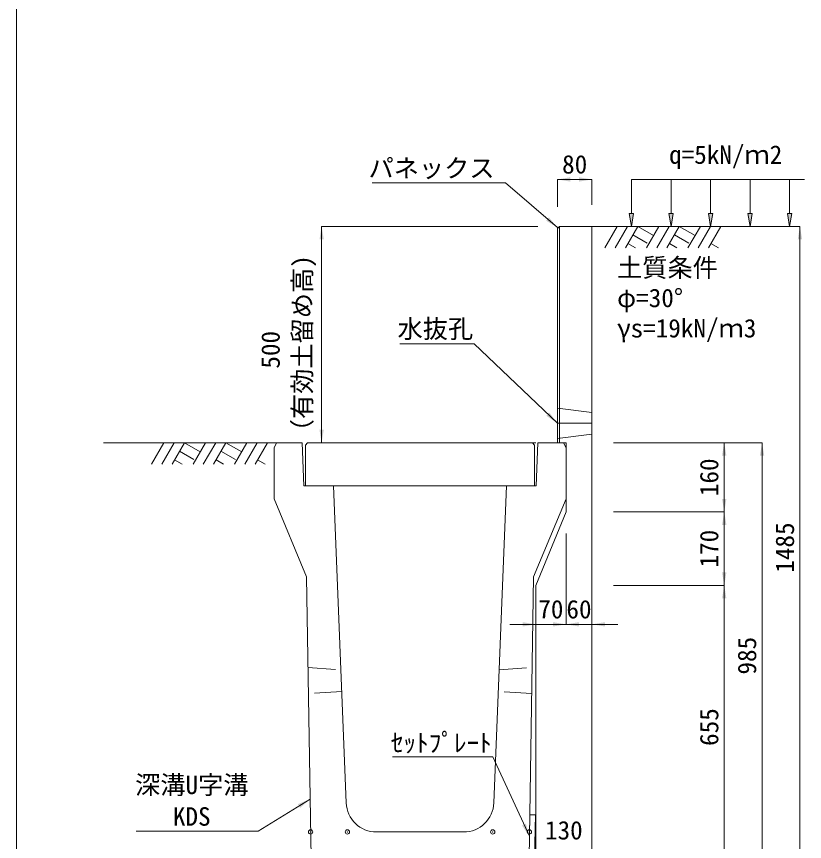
# Model space of a CAD drawing. Units: millimetres at full size. Extents: x 172874 to 217143, y 854931 to 903297.
# Drawn here: x 178874 to 180696, y 863594 to 865502 of the extents above; entities that cross this region are included whole.
import ezdxf
from ezdxf.enums import TextEntityAlignment as Align

# ---------------------------------------------------------------- set-up
doc = ezdxf.new("R2010")
doc.units = ezdxf.units.MM
doc.header["$LTSCALE"] = 20
doc.header["$PDMODE"] = 32
doc.header["$PDSIZE"] = 10
for name, pattern in [('DASHED', [7.5, 6, -1.5]), ('USER1', [28.575, 19.05, -3.175, 3.175, -3.175]), ('USER2', [4.7625, 3.175, -1.5875])]:
    doc.linetypes.add(name, pattern=pattern)
for name, color, linetype, lineweight in [('0_2', 7, 'Continuous', 20), ('セットプレート', 3, 'Continuous', 13), ('パネックスKDS', 2, 'Continuous', 13), ('図枠', 5, 'Continuous', 13), ('寸法線', 7, 'Continuous', 13), ('引出線', 4, 'Continuous', 13), ('本体', 2, 'Continuous', 13), ('補助線', 8, 'Continuous', 13), ('ﾊｯﾁﾝｸﾞ', 7, 'Continuous', 5)]:
    doc.layers.add(name, color=color, linetype=linetype, lineweight=lineweight)
doc.layers.add('文字', color=7, linetype='Continuous')
doc.styles.add('ＭＳ ゴシック', font='')
doc.styles.get('ＭＳ ゴシック').set_extended_font_data('MS Gothic')

# ---------------------------------------------------------------- blocks, each defined once
blk = doc.blocks.new('filled_arrow')
at = {"color": 0, "linetype": 'Continuous', "lineweight": -2}
blk.add_solid([(7.5, 1.25), (0, 0), (7.5, -1.25)], dxfattribs=at)

msp = doc.modelspace()

# ---------------------------------------------------------------- hatches: boundary and pattern name
at = {"layer": '寸法線'}
for points in [[(180301.11, 865046.42), (180296.11, 865016.42), (180291.11, 865046.42)], [(180392.53, 865046.42), (180387.53, 865016.42), (180382.53, 865046.42)], [(180483.94, 865046.42), (180478.94, 865016.42), (180473.94, 865046.42)], [(180575.35, 865046.42), (180570.35, 865016.42), (180565.35, 865046.42)], [(180666.77, 865046.42), (180661.77, 865016.42), (180656.77, 865046.42)], [(180666.77, 865046.42), (180661.77, 865016.42), (180656.77, 865046.42)]]:
    msp.add_hatch(color=256, dxfattribs=at).paths.add_polyline_path(points)

# ---------------------------------------------------------------- linework, layer by layer
at = {"layer": '0_2'}
for p, q in [((180204.7, 865016.42), (180604.7, 865016.42)), ((179475.7, 864516.42), (179075.7, 864516.42))]:
    msp.add_line(p, q, dxfattribs=at)
at = {"layer": 'セットプレート'}
msp.add_lwpolyline([(180059.24, 863556.42), (180072.23, 863556.21), (180073.84, 863656.2), (180060.85, 863656.4)], close=True, dxfattribs=at)
at = {"layer": 'パネックスKDS'}
for p, q in [((180124.7, 865011.42), (180129.7, 865016.42)), ((180124.7, 864516.42), (180124.7, 865011.42)), ((180129.7, 865016.42), (180204.7, 865016.42)), ((180204.7, 863531.42), (180204.7, 865016.42)), ((180124.7, 864516.42), (180144.7, 864516.42)), ((180144.7, 864356.42), (180144.7, 864516.42)), ((180144.7, 864356.42), (180074.7, 864186.42)), ((180074.7, 863536.42), (180074.7, 864186.42))]:
    msp.add_line(p, q, dxfattribs=at)
at = {"layer": 'パネックスKDS', "lineweight": 5}
msp.add_line((180129.7, 864516.42), (180129.7, 865016.42), dxfattribs=at)
at = {"layer": 'パネックスKDS', "linetype": 'DASHED', "lineweight": 9}
for p, q in [((180124.7, 864596.42), (180204.7, 864586.42)), ((180124.7, 864526.42), (180204.7, 864536.42))]:
    msp.add_line(p, q, dxfattribs=at)
at = {"layer": '図枠'}
msp.add_line((178874.21, 874031.02), (178874.21, 854931.02), dxfattribs=at)
at = {"layer": '寸法線'}
for p, q in [((180124.7, 865124.97), (180204.7, 865124.97)), ((180124.7, 865061.42), (180124.7, 865124.97)), ((180204.7, 865066.42), (180204.7, 865124.97)), ((179579.7, 864516.42), (179579.7, 865016.42)), ((180079.7, 865016.42), (179579.7, 865016.42)), ((180254.7, 865016.42), (180685.54, 865016.42)), ((180685.54, 863531.42), (180685.54, 865016.42)), ((180074.7, 864516.42), (179579.7, 864516.42)), ((180254.7, 864516.42), (180598.04, 864516.42)), ((180254.7, 864516.42), (180510.54, 864516.42)), ((180510.54, 864516.42), (180510.54, 864356.42)), ((180598.04, 864516.42), (180598.04, 863531.42)), ((180254.7, 864356.42), (180510.54, 864356.42)), ((180254.7, 864356.42), (180510.54, 864356.42)), ((180510.54, 864356.42), (180510.54, 864186.42)), ((180144.7, 864306.42), (180144.7, 864096.42)), ((180254.7, 864186.42), (180510.54, 864186.42)), ((180254.7, 864186.42), (180510.54, 864186.42)), ((180510.54, 864186.42), (180510.54, 863531.42)), ((180074.7, 864134.69), (180074.7, 864096.42)), ((180144.7, 864136.42), (180144.7, 864096.42)), ((180204.7, 864136.42), (180204.7, 864096.42)), ((180204.7, 864096.42), (180014.7, 864096.42)), ((180084.7, 864096.42), (180264.7, 864096.42))]:
    msp.add_line(p, q, dxfattribs=at)
at = {"layer": '寸法線', "lineweight": 9}
for p, q in [((180696.11, 865124.97), (180296.11, 865124.97)), ((180296.11, 865046.42), (180296.11, 865124.97)), ((180387.53, 865046.42), (180387.53, 865124.97)), ((180478.94, 865046.42), (180478.94, 865124.97)), ((180570.35, 865046.42), (180570.35, 865124.97)), ((180661.77, 865046.42), (180661.77, 865124.97))]:
    msp.add_line(p, q, dxfattribs=at)
for points in [[(180301.11, 865046.42), (180296.11, 865016.42), (180291.11, 865046.42)], [(180392.53, 865046.42), (180387.53, 865016.42), (180382.53, 865046.42)], [(180483.94, 865046.42), (180478.94, 865016.42), (180473.94, 865046.42)], [(180575.35, 865046.42), (180570.35, 865016.42), (180565.35, 865046.42)], [(180666.77, 865046.42), (180661.77, 865016.42), (180656.77, 865046.42)], [(180666.77, 865046.42), (180661.77, 865016.42), (180656.77, 865046.42)]]:
    msp.add_lwpolyline(points, close=True, dxfattribs=at)
at = {"layer": '引出線'}
for points in [[(180124.7, 865013.92), (180004.49, 865117.38), (179696.24, 865117.38)], [(180124.7, 864561.42), (179932.24, 864744.87), (179760.5, 864744.87)], [(180060.04, 863606.41), (179975.2, 863789.87), (179743.84, 863789.87)], [(179552.98, 863692.24), (179432.77, 863617.95), (179151.25, 863617.95)]]:
    msp.add_lwpolyline(points, dxfattribs=at)
at = {"layer": '本体'}
for p, q in [((179475.7, 864516.42), (179469.7, 864504.42)), ((179469.7, 864504.42), (179469.7, 864386.42)), ((179475.7, 864516.42), (179534.7, 864516.42)), ((179534.7, 864516.42), (179538.7, 864416.42)), ((180079.7, 864516.42), (180075.7, 864416.42)), ((180079.7, 864516.42), (180138.7, 864516.42)), ((180138.7, 864516.42), (180144.7, 864504.42)), ((180144.7, 864504.42), (180144.7, 864386.42)), ((179538.7, 864416.42), (179607.2, 864416.42)), ((179607.2, 864416.42), (179636.51, 863683.62)), ((180007.2, 864416.42), (179977.89, 863683.62)), ((180007.2, 864416.42), (180075.7, 864416.42)), ((179469.7, 864386.42), (179544.7, 864206.42)), ((180144.7, 864386.42), (180069.7, 864206.42)), ((179544.7, 864206.42), (179555.17, 863556.42)), ((180069.7, 864206.42), (180059.24, 863556.42)), ((179706.46, 863616.42), (179907.95, 863616.42))]:
    msp.add_line(p, q, dxfattribs=at)
at = {"layer": '本体', "linetype": 'USER2'}
for p, q in [((179548.08, 863996.42), (179624.2, 863991.42)), ((179990.2, 863991.42), (180066.32, 863996.42)), ((179626.2, 863941.42), (179549.05, 863936.42)), ((180065.35, 863936.42), (179988.2, 863941.42))]:
    msp.add_line(p, q, dxfattribs=at)
at = {"layer": '本体', "lineweight": 20}
msp.add_lwpolyline([(179542.2, 864510.42), (179547.2, 864516.42), (180067.2, 864516.42), (180072.2, 864510.42), (180072.2, 864416.42), (179542.2, 864416.42)], close=True, dxfattribs=at)
at = {"layer": '本体'}
for centre, start, end in [((179706.46, 863686.42), 182.29061, 270), ((179907.95, 863686.42), 270, 357.70939)]:
    msp.add_arc(centre, 70, start, end, dxfattribs=at)
at = {"layer": '補助線', "linetype": 'USER1'}
msp.add_line((180124.7, 864561.42), (180204.7, 864561.42), dxfattribs=at)
at = {"layer": '補助線'}
for p in [(179554.2, 863616.42), (179639.2, 863616.42), (179975.2, 863616.42), (180060.2, 863616.42)]:
    msp.add_point(p, dxfattribs=at)
at = {"layer": 'ﾊｯﾁﾝｸﾞ', "lineweight": 9}
for p, q in [((180263.35, 865016.41), (180234.7, 864966.79)), ((180286.97, 865016.41), (180258.32, 864966.79)), ((180310.59, 865016.41), (180281.94, 864966.79)), ((180310.59, 865016.41), (180347.16, 864995.3)), ((180359.35, 865016.41), (180330.7, 864966.79)), ((180382.97, 865016.41), (180354.32, 864966.79)), ((180406.59, 865016.41), (180377.94, 864966.79)), ((180406.59, 865016.41), (180443.16, 864995.3)), ((180455.35, 865016.41), (180426.7, 864966.79)), ((180478.97, 865016.41), (180450.32, 864966.79)), ((180502.59, 865016.41), (180473.94, 864966.79)), ((180299.17, 864996.63), (180332.58, 864977.34)), ((180395.17, 864996.63), (180428.58, 864977.34)), ((180287.75, 864976.85), (180305.16, 864966.79)), ((180383.75, 864976.85), (180401.16, 864966.79)), ((180479.75, 864976.85), (180497.16, 864966.79)), ((179215.14, 864516.42), (179186.49, 864466.8)), ((179238.76, 864516.42), (179210.11, 864466.8)), ((179262.39, 864516.42), (179233.74, 864466.8)), ((179262.39, 864516.42), (179298.95, 864495.31)), ((179311.14, 864516.42), (179282.49, 864466.8)), ((179334.76, 864516.42), (179306.11, 864466.8)), ((179358.38, 864516.42), (179329.74, 864466.8)), ((179358.38, 864516.42), (179394.95, 864495.31)), ((179407.14, 864516.42), (179378.49, 864466.8)), ((179430.76, 864516.42), (179402.11, 864466.8)), ((179454.38, 864516.42), (179425.74, 864466.8)), ((179250.96, 864496.64), (179284.38, 864477.35)), ((179346.96, 864496.64), (179380.38, 864477.35)), ((179239.54, 864476.85), (179256.95, 864466.8)), ((179335.54, 864476.85), (179352.96, 864466.8)), ((179431.54, 864476.85), (179448.95, 864466.8))]:
    msp.add_line(p, q, dxfattribs=at)

# ---------------------------------------------------------------- block references
at = {"layer": '寸法線', "xscale": 4, "yscale": 4}
for p in [(180124.7, 865124.97), (180144.7, 864096.42), (180204.7, 864096.42)]:
    msp.add_blockref('filled_arrow', p, dxfattribs=at)
for p, rotation in [((180204.7, 865124.97), 180), ((179579.7, 865016.42), 270), ((180685.54, 865016.42), 270), ((179579.7, 864516.42), 90), ((180510.54, 864516.42), 270), ((180598.04, 864516.42), 270), ((180510.54, 864356.42), 90), ((180510.54, 864356.42), 270), ((180510.54, 864186.42), 90), ((180510.54, 864186.42), 270), ((180074.7, 864096.42), 180), ((180144.7, 864096.42), 180)]:
    msp.add_blockref('filled_arrow', p, dxfattribs=dict(at, rotation=rotation))
at = {"layer": '引出線', "xscale": 4, "yscale": 4}
for p, rotation in [((180124.7, 865013.92), 139.3), ((180124.7, 864561.42), 136.4), ((179552.98, 863692.24), 211.7), ((180060.04, 863606.41), 114.8)]:
    msp.add_blockref('filled_arrow', p, dxfattribs=dict(at, rotation=rotation))

# ---------------------------------------------------------------- texts
at = {"layer": '寸法線', "style": 'ＭＳ ゴシック'}
for s, p in [('80', (180164.7, 865159.97)), ('70', (180109.7, 864131.42)), ('60', (180174.7, 864131.42)), ('130', (180139.7, 863620.42))]:
    msp.add_text(s, height=42.72, dxfattribs=at).set_placement(p, align=Align.MIDDLE_CENTER)
for s, p in [('（有効土留め高)', (179568.79, 864512.78)), ('500', (179495.67, 864687.61))]:
    msp.add_text(s, height=42.72, rotation=90, dxfattribs=at).set_placement(p, align=Align.BOTTOM_LEFT)
for s, p in [('土質条件', (180262.67, 864942.43)), ('φ=30°', (180262.67, 864872.43)), ('γs=19kN/ｍ3', (180262.67, 864802.43))]:
    msp.add_text(s, height=42.72, dxfattribs=at).set_placement(p, align=Align.TOP_LEFT)
for s, p in [('160', (180475.54, 864436.42)), ('170', (180475.54, 864271.42)), ('1485', (180650.54, 864273.92)), ('985', (180563.04, 864023.92)), ('655', (180475.54, 863858.92))]:
    msp.add_text(s, height=42.72, rotation=90, dxfattribs=at).set_placement(p, align=Align.MIDDLE_CENTER)
at = {"layer": '引出線', "style": 'ＭＳ ゴシック'}
for s, p in [('パネックス', (179979.49, 865172.52)), ('水抜孔', (179929.99, 864801.15)), ('ｾｯﾄﾌﾟﾚｰﾄ', (179972.95, 863843.87))]:
    msp.add_text(s, height=42.72, dxfattribs=at).set_placement(p, align=Align.TOP_RIGHT)
for s, p in [('深溝U字溝', (179148.39, 863691.19)), ('KDS', (179235.8, 863618.07))]:
    msp.add_text(s, height=42.72, dxfattribs=at).set_placement(p, align=Align.BOTTOM_LEFT)
at = {"layer": '文字', "style": 'ＭＳ ゴシック'}
msp.add_text('q=5kN/ｍ2', height=42.72, dxfattribs=at).set_placement((180383, 865148.24), align=Align.BOTTOM_LEFT)

doc.saveas('drawing.dxf')
